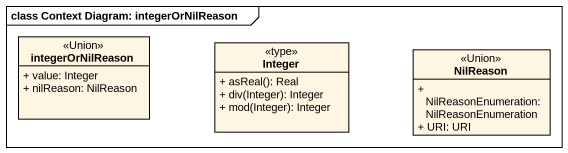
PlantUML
@startuml
mainframe class Context Diagram: integerOrNilReason
hide circle
hide empty members
skinparam classAttributeIconSize 0
class integerOrNilReason <<Union>> {
  + value: Integer
  + nilReason: NilReason
}
class Integer <<type>> {
  + asReal(): Real
  + div(Integer): Integer
  + mod(Integer): Integer
}
class NilReason <<Union>> {
  + NilReasonEnumeration: NilReasonEnumeration
  + URI: URI
}
@enduml
